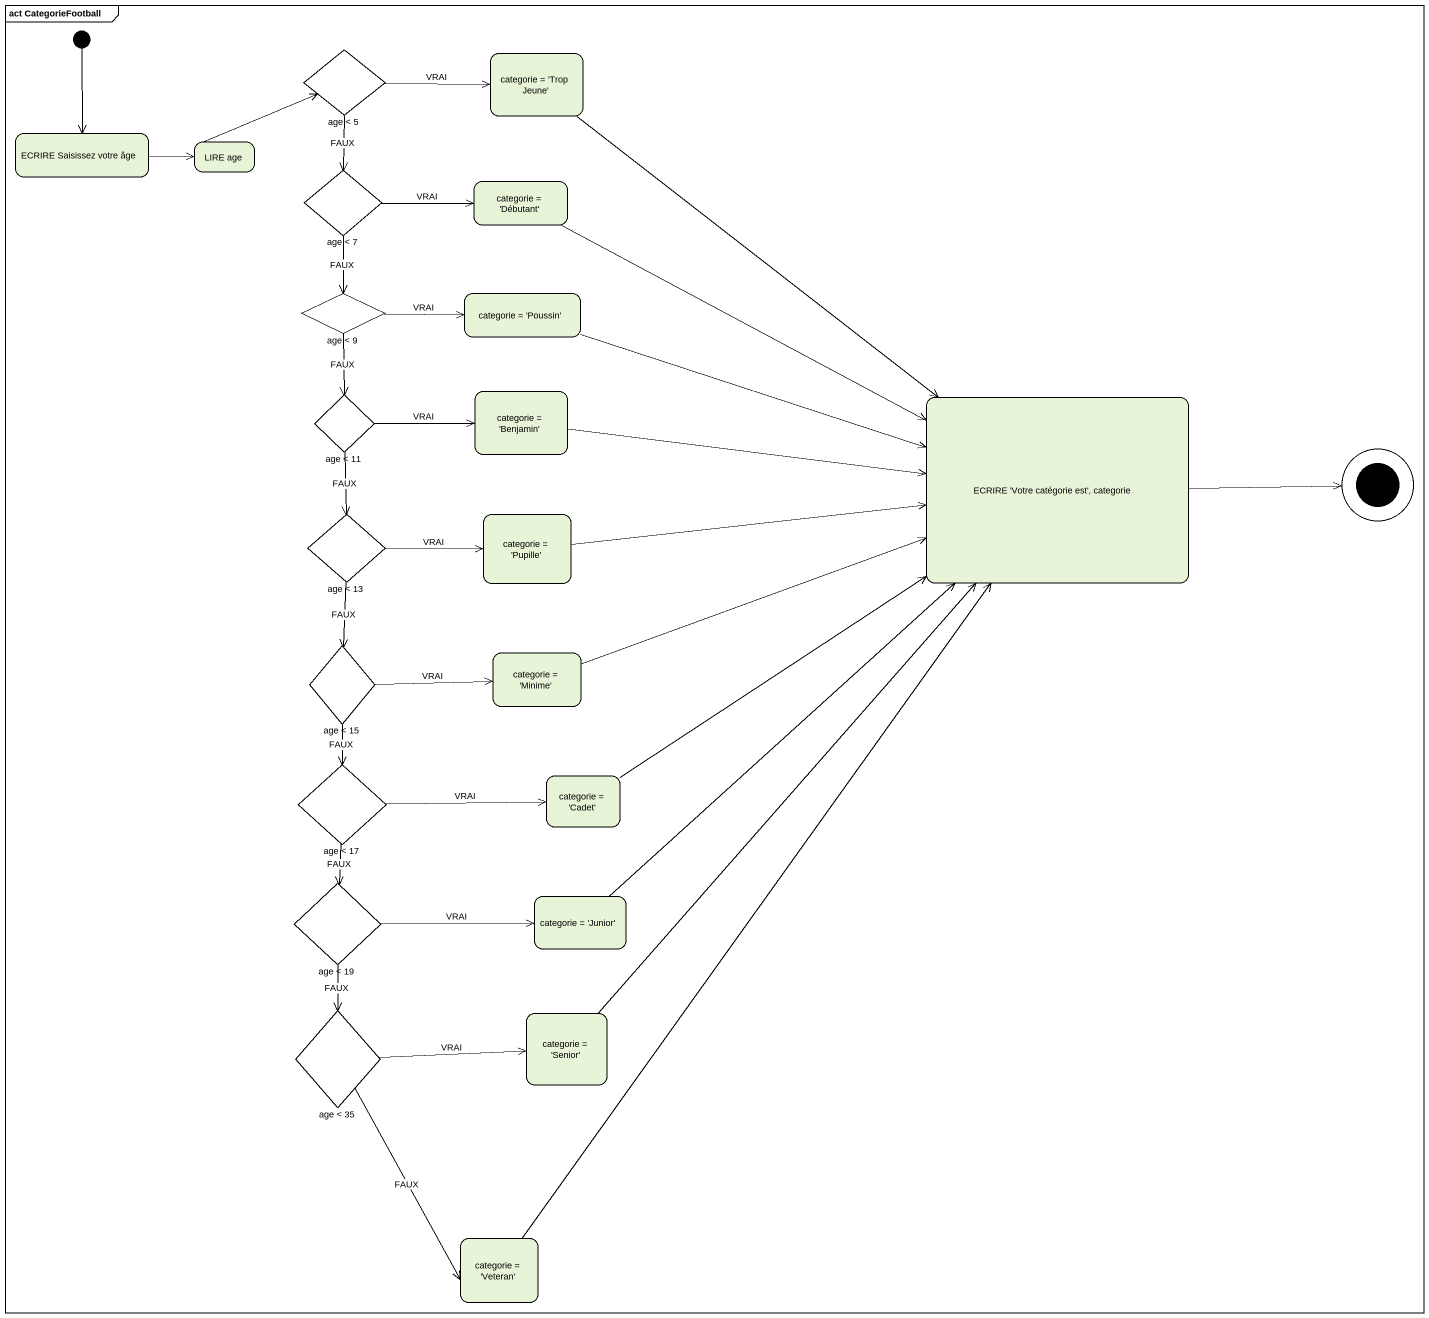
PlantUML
@startuml
mainframe act CategorieFootball
hide empty description
state "age < 5" as age_5 <<choice>>
state "categorie = 'Trop Jeune'" as categorie_Trop_Jeune
state "ECRIRE Saisissez votre âge" as ECRIRE_Saisissez_votre_âge
state "LIRE age" as LIRE_age
state "age < 7" as age_7 <<choice>>
state "categorie = 'Débutant'" as categorie_Débutant
state "age < 9" as age_9 <<choice>>
state "categorie = 'Poussin'" as categorie_Poussin
state "age < 11" as age_11 <<choice>>
state "categorie = 'Benjamin'" as categorie_Benjamin
state "ECRIRE 'Votre catégorie est', categorie" as ECRIRE_Votre_catégorie_est
state "age < 13" as age_13 <<choice>>
state "categorie = 'Pupille'" as categorie_Pupille
state "age < 15" as age_15 <<choice>>
state "categorie = 'Minime'" as categorie_Minime
state "age < 17" as age_17 <<choice>>
state "categorie = 'Cadet'" as categorie_Cadet
state "age < 19" as age_19 <<choice>>
state "categorie = 'Junior'" as categorie_Junior
state "age < 35" as age_35 <<choice>>
state "categorie = 'Senior'" as categorie_Senior
state "categorie = 'Veteran'" as categorie_Veteran
[*] --> ECRIRE_Saisissez_votre_âge
age_5 -right-> categorie_Trop_Jeune : VRAI
age_5 --> age_7 : FAUX
categorie_Trop_Jeune --> ECRIRE_Votre_catégorie_est
ECRIRE_Saisissez_votre_âge -right-> LIRE_age
LIRE_age -up-> age_5
age_7 -right-> categorie_Débutant : VRAI
age_7 --> age_9 : FAUX
categorie_Débutant -right-> ECRIRE_Votre_catégorie_est
age_9 -right-> categorie_Poussin : VRAI
age_9 --> age_11 : FAUX
categorie_Poussin -right-> ECRIRE_Votre_catégorie_est
age_11 -right-> categorie_Benjamin : VRAI
age_11 --> age_13 : FAUX
categorie_Benjamin -right-> ECRIRE_Votre_catégorie_est
age_13 -right-> categorie_Pupille : VRAI
age_13 --> age_15 : FAUX
categorie_Pupille -right-> ECRIRE_Votre_catégorie_est
age_15 -right-> categorie_Minime : VRAI
age_15 --> age_17 : FAUX
categorie_Minime -right-> ECRIRE_Votre_catégorie_est
age_17 -right-> categorie_Cadet : VRAI
age_17 --> age_19 : FAUX
categorie_Cadet -up-> ECRIRE_Votre_catégorie_est
age_19 -right-> categorie_Junior : VRAI
age_19 --> age_35 : FAUX
categorie_Junior -up-> ECRIRE_Votre_catégorie_est
age_35 -right-> categorie_Senior : VRAI
age_35 --> categorie_Veteran : FAUX
categorie_Senior -up-> ECRIRE_Votre_catégorie_est
categorie_Veteran -up-> ECRIRE_Votre_catégorie_est
ECRIRE_Votre_catégorie_est -right-> [*]
@enduml
